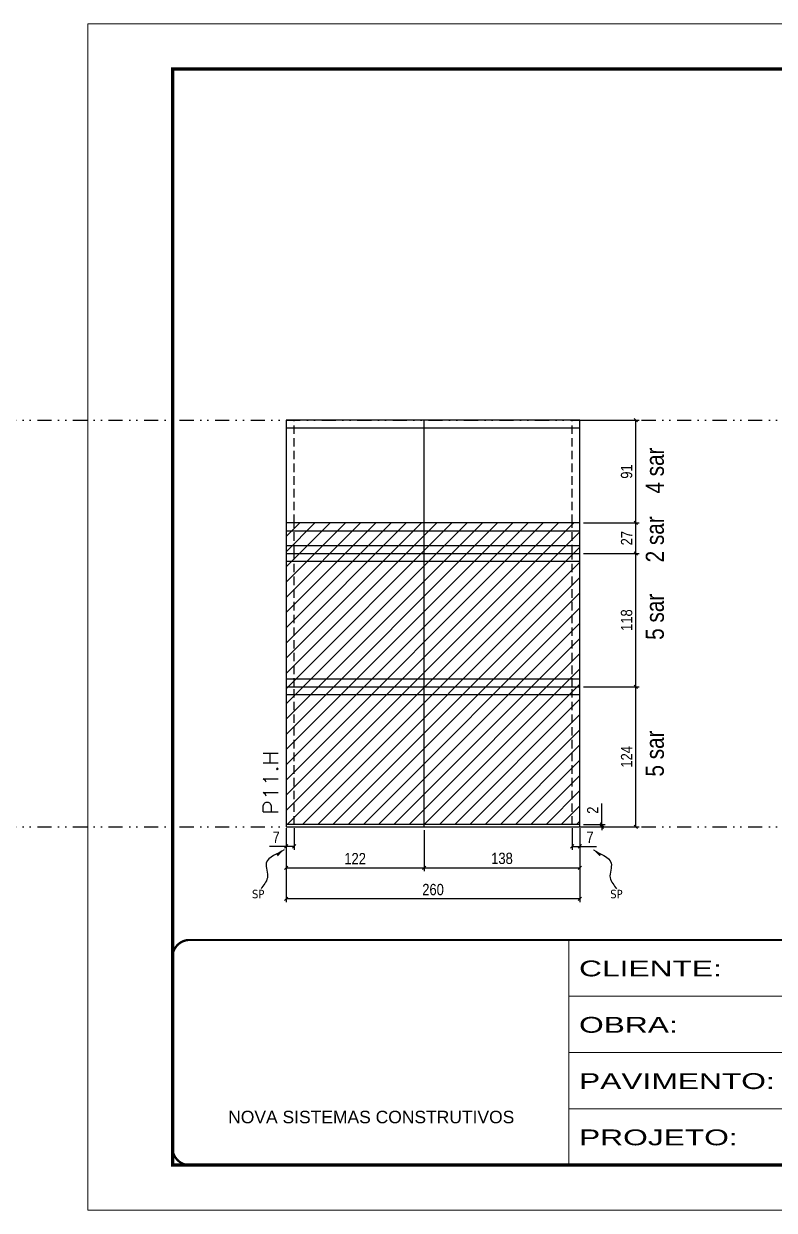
# Model space of a CAD drawing. Extents: x 13513 to 27878, y -21631 to 6985.
# Drawn here: x 17527 to 18191, y -8997 to -7947 of the extents above; entities that cross this region are included whole.
import ezdxf

# ---------------------------------------------------------------- set-up
doc = ezdxf.new("R2010")
doc.units = 0
for name, pattern in [('CONTINUO', [0]), ('DASHED', [0.75, 0.5, -0.25]), ('DIVIDE2', [0.625, 0.25, -0.125, 0, -0.125, 0, -0.125]), ('HIDDEN', [0.375, 0.25, -0.125])]:
    doc.linetypes.add(name, pattern=pattern)
for name, color, linetype in [('COTA', 241, 'Continuous'), ('NOMENCLATURA', 7, 'Continuous'), ('Nível', 160, 'Continuous'), ('Painéis', 200, 'Continuous'), ('SARR_2.2x7', 40, 'Continuous'), ('Sarrafo de Pressão', 42, 'HIDDEN'), ('texto', 7, 'Continuous')]:
    doc.layers.add(name, color=color, linetype=linetype)
for name, color, linetype, lineweight in [('Folhas', 255, 'Continuous', 9), ('Hachura', 251, 'Continuous', 9), ('SARRAFO DE PRESSAO', 251, 'DASHED', 9), ('Texto Seção', 7, 'Continuous', 15)]:
    doc.layers.add(name, color=color, linetype=linetype, lineweight=lineweight)
doc.styles.add('ARIAL', font='arial.ttf')
doc.styles.add('ARIAL_NARROW', font='ARIALN.TTF', dxfattribs={"height": 0.2})
doc.styles.add('COTA TECNICA', font='techl___.ttf', dxfattribs={"height": 10})
doc.styles.add('COTA TECNICA-50', font='techl___.ttf', dxfattribs={"height": 10})
doc.styles.add('REGUA-120', font='ROMANS.shx', dxfattribs={"height": 15})
doc.styles.get("Standard").update_dxf_attribs({"font": 'arial.ttf'})
doc.styles.add('Tecnologia', font='')
doc.styles.get('Tecnologia').set_extended_font_data('Forgotten Futurist')
doc.dimstyles.new('COTA PAINEL-50', dxfattribs={"dimtxt": 10, "dimasz": 3, "dimexe": 3, "dimexo": 3, "dimgap": 3, "dimtad": 1, "dimdec": 1, "dimzin": 12, "dimdsep": 46, "dimtxsty": 'COTA TECNICA-50', "dimblk1": 'OBLIQUE', "dimblk2": 'OBLIQUE', "dimsah": 1, "dimcen": 0.9, "dimclrd": 4, "dimclre": 4, "dimclrt": 240, "dimadec": 1, "dimazin": 3, "dimtfac": 1, "dimtdec": 1, "dimtmove": 0, "dimatfit": 3, "dimfxl": 1, "dimtolj": 1, "dimtzin": 12, "dimarcsym": 0})
doc.dimstyles.new('PAINEL', dxfattribs={"dimtxt": 10, "dimasz": 3, "dimexe": 3, "dimexo": 3, "dimgap": 3, "dimtad": 1, "dimdec": 1, "dimzin": 12, "dimdsep": 46, "dimtxsty": 'COTA TECNICA', "dimblk1": 'OBLIQUE', "dimblk2": 'OBLIQUE', "dimsah": 1, "dimcen": 0.9, "dimclrd": 4, "dimclre": 4, "dimclrt": 240, "dimadec": 1, "dimazin": 3, "dimtfac": 1, "dimtdec": 1, "dimtmove": 0, "dimatfit": 3, "dimfxl": 1, "dimtolj": 1, "dimtzin": 12, "dimarcsym": 0})
doc.dimstyles.get("Standard").update_dxf_attribs({"dimtxt": 0.18, "dimasz": 0.18, "dimexe": 0.18, "dimexo": 0.0625, "dimgap": 0.09, "dimtad": 0, "dimtih": 1, "dimtoh": 1, "dimdec": 4, "dimzin": 0, "dimdsep": 46, "dimtxsty": 'Standard', "dimcen": 0.09, "dimadec": 0, "dimazin": 0, "dimtfac": 1, "dimtdec": 4, "dimtofl": 0, "dimtmove": 0, "dimatfit": 3, "dimfxl": 1, "dimtolj": 1, "dimtzin": 0, "dimarcsym": 0})

# ---------------------------------------------------------------- blocks, each defined once
blk = doc.blocks.new('9999999999')
at = {"color": 30, "linetype": 'CONTINUO'}
for p, q in [((98564.6, 34230.2), (98564.6, 34429.4)), ((98564.6, 34379.6), (99584, 34379.6)), ((98564.6, 34329.8), (99488, 34329.8)), ((99584, 34329.8), (99488, 34329.8)), ((99488, 34329.8), (99488, 34230.2)), ((98564.6, 34280), (99488, 34280))]:
    blk.add_line(p, q, dxfattribs=at)
at = {"color": 30, "linetype": 'CONTINUO', "const_width": 2}
blk.add_lwpolyline([(99584, 34230.2), (99584, 34414.4, 0.414214), (99569, 34429.4), (98229, 34429.4, 0.414214), (98214, 34414.4), (98214, 34245.2, 0.414214), (98229, 34230.2), (99584, 34230.2)], format="xyb", dxfattribs=at)
at = {"layer": 'Folhas'}
blk.add_lwpolyline([(98139, 34190.2), (99624, 34190.2), (99624, 35240.2), (98139, 35240.2)], close=True, dxfattribs=at)
at = {"layer": 'Folhas', "color": 30, "const_width": 3}
blk.add_lwpolyline([(98214, 34230.2), (99584, 34230.2), (99584, 35200.2), (98214, 35200.2)], close=True, dxfattribs=at)
at = {"color": 7, "linetype": 'Continuous', "ltscale": 5, "style": 'ARIAL'}
for s, height, p in [('SKR', 15.48, (98837.7, 34393.1)), ('LEAF LOEFGREN', 15.483, (98837.7, 34343.3)), ('2° SUBSOLO INFERIOR', 15.483, (98837.7, 34293.5)), ('NOVA SISTEMAS CONSTRUTIVOS', 11.059, (98263.2, 34267.2)), ('PILARES', 15.48, (98837.7, 34243.7))]:
    blk.add_text(s, height=height, dxfattribs=at).set_placement(p)
at = {"layer": 'Folhas', "color": 7, "style": 'Tecnologia', "width": 1.5}
for s, p in [('CLIENTE:', (98573.7, 34397.2)), ('OBRA:', (98573.7, 34347.3)), ('PAVIMENTO:', (98573.7, 34297.5)), ('PROJETO:', (98573.7, 34247.7))]:
    blk.add_text(s, height=14, dxfattribs=at).set_placement(p)
blk = doc.blocks.new('_Oblique')
at = {"color": 0, "linetype": 'ByBlock', "lineweight": -2}
blk.add_line((-0.5, -0.5), (0.5, 0.5), dxfattribs=at)
blk = doc.blocks.new('*D2319')
at = {"layer": 'COTA', "color": 4, "lineweight": -2, "transparency": 16777216}
for p, q in [((17759, -8658.5), (17759, -8724.1)), ((18019, -8658.5), (18019, -8724.1)), ((18019, -8721.1), (17759, -8721.1))]:
    blk.add_line(p, q, dxfattribs=at)
at = {"layer": 'Defpoints', "color": 0, "transparency": 16777216}
for p in [(17759, -8655.5), (18019, -8655.5), (17759, -8721.1)]:
    blk.add_point(p, dxfattribs=at)
at = {"layer": 'COTA', "color": 4, "lineweight": -2, "transparency": 16777216, "xscale": 3, "yscale": 3, "zscale": 3, "rotation": 180}
blk.add_blockref('_Oblique', (17759, -8721.1), dxfattribs=at)
at = {"layer": 'COTA', "color": 4, "lineweight": -2, "transparency": 16777216, "xscale": 3, "yscale": 3, "zscale": 3}
blk.add_blockref('_Oblique', (18019, -8721.1), dxfattribs=at)
at = {"layer": 'COTA', "color": 240, "transparency": 16777216, "insert": (17889, -8713), "char_height": 10, "attachment_point": 5, "style": 'COTA TECNICA'}
blk.add_mtext('\\A1;260', dxfattribs=at)
blk = doc.blocks.new('*D2320')
at = {"layer": 'COTA', "color": 4, "lineweight": -2, "transparency": 16777216}
for p, q in [((18012, -8658.5), (18012, -8677.7)), ((18019, -8660.5), (18019, -8677.7)), ((18012, -8674.7), (18019, -8674.7)), ((18019, -8674.7), (18033.7, -8674.7))]:
    blk.add_line(p, q, dxfattribs=at)
at = {"layer": 'Defpoints', "color": 0, "transparency": 16777216}
for p in [(18012, -8655.5), (18019, -8657.5), (18019, -8674.7)]:
    blk.add_point(p, dxfattribs=at)
at = {"layer": 'COTA', "color": 4, "lineweight": -2, "transparency": 16777216, "xscale": 3, "yscale": 3, "zscale": 3, "rotation": 180}
blk.add_blockref('_Oblique', (18012, -8674.7), dxfattribs=at)
at = {"layer": 'COTA', "color": 4, "lineweight": -2, "transparency": 16777216, "xscale": 3, "yscale": 3, "zscale": 3}
blk.add_blockref('_Oblique', (18019, -8674.7), dxfattribs=at)
at = {"layer": 'COTA', "color": 240, "transparency": 16777216, "insert": (18027.9, -8666.6), "char_height": 10, "attachment_point": 5, "style": 'COTA TECNICA-50'}
blk.add_mtext('\\A1;7', dxfattribs=at)
blk = doc.blocks.new('*D2321')
at = {"layer": 'COTA', "color": 4, "lineweight": -2, "transparency": 16777216}
for p, q in [((17759, -8660.5), (17759, -8677.7)), ((17766, -8658.5), (17766, -8677.7)), ((17759, -8674.7), (17744.3, -8674.7)), ((17766, -8674.7), (17759, -8674.7))]:
    blk.add_line(p, q, dxfattribs=at)
at = {"layer": 'Defpoints', "color": 0, "transparency": 16777216}
for p in [(17759, -8657.5), (17766, -8655.5), (17759, -8674.7)]:
    blk.add_point(p, dxfattribs=at)
at = {"layer": 'COTA', "color": 4, "lineweight": -2, "transparency": 16777216, "xscale": 3, "yscale": 3, "zscale": 3, "rotation": 180}
blk.add_blockref('_Oblique', (17759, -8674.7), dxfattribs=at)
at = {"layer": 'COTA', "color": 4, "lineweight": -2, "transparency": 16777216, "xscale": 3, "yscale": 3, "zscale": 3}
blk.add_blockref('_Oblique', (17766, -8674.7), dxfattribs=at)
at = {"layer": 'COTA', "color": 240, "transparency": 16777216, "insert": (17750.1, -8666.6), "char_height": 10, "attachment_point": 5, "style": 'COTA TECNICA-50'}
blk.add_mtext('\\A1;7', dxfattribs=at)
blk = doc.blocks.new('*D2322')
at = {"layer": 'COTA', "color": 4, "lineweight": -2, "transparency": 16777216}
for p, q in [((18038.3, -8655.5), (18038.3, -8636.7)), ((18022, -8655.5), (18041.3, -8655.5)), ((18022, -8657.5), (18041.3, -8657.5)), ((18038.3, -8657.5), (18038.3, -8655.5)), ((18038.3, -8657.5), (18038.3, -8660.5))]:
    blk.add_line(p, q, dxfattribs=at)
at = {"layer": 'Defpoints', "color": 0, "transparency": 16777216}
for p in [(18019, -8655.5), (18019, -8657.5), (18038.3, -8657.5)]:
    blk.add_point(p, dxfattribs=at)
at = {"layer": 'COTA', "color": 4, "lineweight": -2, "transparency": 16777216, "xscale": 3, "yscale": 3, "zscale": 3}
for p, rotation in [((18038.3, -8655.5), 270), ((18038.3, -8657.5), 90)]:
    blk.add_blockref('_Oblique', p, dxfattribs=dict(at, rotation=rotation))
at = {"layer": 'COTA', "color": 240, "transparency": 16777216, "insert": (18030.3, -8642.7), "char_height": 10, "attachment_point": 5, "rotation": 90, "style": 'COTA TECNICA-50'}
blk.add_mtext('\\A1;2', dxfattribs=at)
blk = doc.blocks.new('*D2323')
at = {"layer": 'COTA', "color": 4, "lineweight": -2, "transparency": 16777216}
for p, q in [((18022, -8415.5), (18071.4, -8415.5)), ((18068.4, -8533.5), (18068.4, -8415.5)), ((18022, -8533.5), (18071.4, -8533.5))]:
    blk.add_line(p, q, dxfattribs=at)
at = {"layer": 'Defpoints', "color": 0, "transparency": 16777216}
for p in [(18019, -8415.5), (18068.4, -8415.5), (18019, -8533.5)]:
    blk.add_point(p, dxfattribs=at)
at = {"layer": 'COTA', "color": 4, "lineweight": -2, "transparency": 16777216, "xscale": 3, "yscale": 3, "zscale": 3}
for p, rotation in [((18068.4, -8415.5), 90), ((18068.4, -8533.5), 270)]:
    blk.add_blockref('_Oblique', p, dxfattribs=dict(at, rotation=rotation))
at = {"layer": 'COTA', "color": 240, "transparency": 16777216, "insert": (18060.3, -8474.5), "char_height": 10, "attachment_point": 5, "rotation": 90, "style": 'COTA TECNICA-50'}
blk.add_mtext('\\A1;118', dxfattribs=at)
blk = doc.blocks.new('*D2324')
at = {"layer": 'COTA', "color": 4, "lineweight": -2, "transparency": 16777216}
for p, q in [((18022, -8388.5), (18071.4, -8388.5)), ((18068.4, -8415.5), (18068.4, -8388.5)), ((18022, -8415.5), (18071.4, -8415.5))]:
    blk.add_line(p, q, dxfattribs=at)
at = {"layer": 'Defpoints', "color": 0, "transparency": 16777216}
for p in [(18019, -8388.5), (18068.4, -8388.5), (18019, -8415.5)]:
    blk.add_point(p, dxfattribs=at)
at = {"layer": 'COTA', "color": 4, "lineweight": -2, "transparency": 16777216, "xscale": 3, "yscale": 3, "zscale": 3}
for p, rotation in [((18068.4, -8388.5), 90), ((18068.4, -8415.5), 270)]:
    blk.add_blockref('_Oblique', p, dxfattribs=dict(at, rotation=rotation))
at = {"layer": 'COTA', "color": 240, "transparency": 16777216, "insert": (18060.3, -8402), "char_height": 10, "attachment_point": 5, "rotation": 90, "style": 'COTA TECNICA-50'}
blk.add_mtext('\\A1;27', dxfattribs=at)
blk = doc.blocks.new('*D2299')
at = {"layer": 'COTA', "color": 4, "linetype": 'ByBlock', "lineweight": -2, "transparency": 16777216}
for p, q in [((18022, -8533.5), (18071.4, -8533.5)), ((18068.4, -8657.5), (18068.4, -8533.5)), ((18022, -8657.5), (18071.4, -8657.5))]:
    blk.add_line(p, q, dxfattribs=at)
at = {"layer": 'Defpoints', "color": 0, "linetype": 'ByBlock', "transparency": 16777216}
for p in [(18019, -8533.5), (18068.4, -8533.5), (18019, -8657.5)]:
    blk.add_point(p, dxfattribs=at)
at = {"layer": 'COTA', "color": 4, "linetype": 'ByBlock', "lineweight": -2, "transparency": 16777216, "xscale": 3, "yscale": 3, "zscale": 3}
for p, rotation in [((18068.4, -8533.5), 90), ((18068.4, -8657.5), 270)]:
    blk.add_blockref('_Oblique', p, dxfattribs=dict(at, rotation=rotation))
at = {"layer": 'COTA', "color": 240, "linetype": 'ByBlock', "transparency": 16777216, "insert": (18060.3, -8595.5), "char_height": 10, "attachment_point": 5, "rotation": 90, "style": 'COTA TECNICA'}
blk.add_mtext('\\A1;124', dxfattribs=at)
blk = doc.blocks.new('*D2300')
at = {"layer": 'COTA', "color": 4, "linetype": 'ByBlock', "lineweight": -2, "transparency": 16777216}
for p, q in [((18022, -8533.5), (18071.4, -8533.5)), ((18068.4, -8657.5), (18068.4, -8533.5)), ((18022, -8657.5), (18071.4, -8657.5))]:
    blk.add_line(p, q, dxfattribs=at)
at = {"layer": 'Defpoints', "color": 0, "linetype": 'ByBlock', "transparency": 16777216}
for p in [(18019, -8533.5), (18068.4, -8533.5), (18019, -8657.5)]:
    blk.add_point(p, dxfattribs=at)
at = {"layer": 'COTA', "color": 4, "linetype": 'ByBlock', "lineweight": -2, "transparency": 16777216, "xscale": 3, "yscale": 3, "zscale": 3}
for p, rotation in [((18068.4, -8533.5), 90), ((18068.4, -8657.5), 270)]:
    blk.add_blockref('_Oblique', p, dxfattribs=dict(at, rotation=rotation))
at = {"layer": 'COTA', "color": 240, "linetype": 'ByBlock', "transparency": 16777216, "insert": (18060.3, -8595.5), "char_height": 10, "attachment_point": 5, "rotation": 90, "style": 'COTA TECNICA'}
blk.add_mtext('\\A1;124', dxfattribs=at)
blk = doc.blocks.new('*D2301')
at = {"layer": 'COTA', "color": 4, "lineweight": -2, "transparency": 16777216}
for p, q in [((17881, -8660.5), (17881, -8696.6)), ((18019, -8660.5), (18019, -8696.6)), ((17881, -8693.6), (18019, -8693.6))]:
    blk.add_line(p, q, dxfattribs=at)
at = {"layer": 'Defpoints', "color": 0, "transparency": 16777216}
for p in [(17881, -8657.5), (18019, -8657.5), (18019, -8693.6)]:
    blk.add_point(p, dxfattribs=at)
at = {"layer": 'COTA', "color": 4, "lineweight": -2, "transparency": 16777216, "xscale": 3, "yscale": 3, "zscale": 3, "rotation": 180}
blk.add_blockref('_Oblique', (17881, -8693.6), dxfattribs=at)
at = {"layer": 'COTA', "color": 4, "lineweight": -2, "transparency": 16777216, "xscale": 3, "yscale": 3, "zscale": 3}
blk.add_blockref('_Oblique', (18019, -8693.6), dxfattribs=at)
at = {"layer": 'COTA', "color": 240, "transparency": 16777216, "insert": (17950, -8685.4), "char_height": 10, "attachment_point": 5, "style": 'COTA TECNICA'}
blk.add_mtext('\\A1;138', dxfattribs=at)
blk = doc.blocks.new('*D2302')
at = {"layer": 'COTA', "color": 4, "lineweight": -2, "transparency": 16777216}
for p, q in [((17759, -8660.5), (17759, -8696.6)), ((17881, -8660.5), (17881, -8696.6)), ((17759, -8693.6), (17881, -8693.6))]:
    blk.add_line(p, q, dxfattribs=at)
at = {"layer": 'Defpoints', "color": 0, "transparency": 16777216}
for p in [(17759, -8657.5), (17881, -8657.5), (17881, -8693.6)]:
    blk.add_point(p, dxfattribs=at)
at = {"layer": 'COTA', "color": 4, "lineweight": -2, "transparency": 16777216, "xscale": 3, "yscale": 3, "zscale": 3, "rotation": 180}
blk.add_blockref('_Oblique', (17759, -8693.6), dxfattribs=at)
at = {"layer": 'COTA', "color": 4, "lineweight": -2, "transparency": 16777216, "xscale": 3, "yscale": 3, "zscale": 3}
blk.add_blockref('_Oblique', (17881, -8693.6), dxfattribs=at)
at = {"layer": 'COTA', "color": 240, "transparency": 16777216, "insert": (17820, -8685.6), "char_height": 10, "attachment_point": 5, "style": 'COTA TECNICA'}
blk.add_mtext('\\A1;122', dxfattribs=at)
blk = doc.blocks.new('*D2331')
at = {"layer": 'COTA', "color": 4, "lineweight": -2, "transparency": 16777216}
for p, q in [((18022, -8297.5), (18071.4, -8297.5)), ((18068.4, -8388.5), (18068.4, -8297.5)), ((18022, -8388.5), (18071.4, -8388.5))]:
    blk.add_line(p, q, dxfattribs=at)
at = {"layer": 'Defpoints', "color": 0, "transparency": 16777216}
for p in [(18019, -8297.5), (18068.4, -8297.5), (18019, -8388.5)]:
    blk.add_point(p, dxfattribs=at)
at = {"layer": 'COTA', "color": 4, "lineweight": -2, "transparency": 16777216, "xscale": 3, "yscale": 3, "zscale": 3}
for p, rotation in [((18068.4, -8297.5), 90), ((18068.4, -8388.5), 270)]:
    blk.add_blockref('_Oblique', p, dxfattribs=dict(at, rotation=rotation))
at = {"layer": 'COTA', "color": 240, "transparency": 16777216, "insert": (18060.3, -8343), "char_height": 10, "attachment_point": 5, "rotation": 90, "style": 'COTA TECNICA'}
blk.add_mtext('\\A1;91', dxfattribs=at)

msp = doc.modelspace()

# ---------------------------------------------------------------- hatches: boundary and pattern name
at = {"layer": 'Hachura', "linetype": 'ByBlock'}
h = msp.add_hatch(dxfattribs=at)
h.set_pattern_fill('ANSI31', color=256, scale=3)
h.paths.add_polyline_path([(17759.01, -8388.47), (17759.01, -8415.47), (17881.01, -8415.47), (17881.01, -8388.47)])
h.paths.add_polyline_path([(17881.01, -8415.47), (17759.01, -8415.47), (17759.01, -8533.47), (17881.01, -8533.47)])
h.paths.add_polyline_path([(17881.01, -8533.47), (17759.01, -8533.47), (17759.01, -8655.47), (17881.01, -8655.47)])
h.paths.add_polyline_path([(17881.01, -8655.47), (18019.01, -8655.47), (18019.01, -8533.47), (17881.01, -8533.47)])
h.paths.add_polyline_path([(17881.01, -8533.47), (18019.01, -8533.47), (18019.01, -8415.47), (17881.01, -8415.47)])
h.paths.add_polyline_path([(17881.01, -8388.47), (17881.01, -8415.47), (18019.01, -8415.47), (18019.01, -8388.47)])

# ---------------------------------------------------------------- linework, layer by layer
at = {"layer": 'Nível', "color": 4, "linetype": 'DIVIDE2', "ltscale": 50}
for p, q in [((13513.27, -8297.47), (21417.65, -8297.47)), ((13513.27, -8657.47), (21517.65, -8657.47))]:
    msp.add_line(p, q, dxfattribs=at)
at = {"layer": 'Painéis'}
for p, q in [((17759.01, -8297.47), (17759.01, -8655.47)), ((18019.01, -8297.47), (17759.01, -8297.47)), ((17881.01, -8657.47), (17881.01, -8297.47)), ((18019.01, -8655.47), (18019.01, -8297.47)), ((18019.01, -8388.47), (17759.01, -8388.47)), ((17759.01, -8415.47), (18019.01, -8415.47)), ((17759.01, -8533.47), (18019.01, -8533.47))]:
    msp.add_line(p, q, dxfattribs=at)
msp.add_lwpolyline([(18019.01, -8655.47), (17759.01, -8655.47), (17759.01, -8657.47), (18019.01, -8657.47)], close=True, dxfattribs=at)
at = {"layer": 'SARR_2.2x7'}
for p, q in [((17759.01, -8304.47), (18019.01, -8304.47)), ((17759.01, -8395.47), (18019.01, -8395.47)), ((17759.01, -8408.47), (18019.01, -8408.47)), ((17759.01, -8422.47), (18019.01, -8422.47)), ((17759.01, -8526.47), (18019.01, -8526.47)), ((17759.01, -8540.47), (18019.01, -8540.47))]:
    msp.add_line(p, q, dxfattribs=at)
at = {"layer": 'Sarrafo de Pressão', "ltscale": 30}
for p, q in [((17766.01, -8388.47), (17766.01, -8297.47)), ((18012.01, -8388.47), (18012.01, -8297.47)), ((17766.01, -8415.47), (17766.01, -8388.47)), ((18012.01, -8415.47), (18012.01, -8388.47)), ((17766.01, -8533.47), (17766.01, -8415.47)), ((18012.01, -8533.47), (18012.01, -8415.47)), ((17766.01, -8655.47), (17766.01, -8533.47)), ((18012.01, -8655.47), (18012.01, -8533.47))]:
    msp.add_line(p, q, dxfattribs=at)

# ---------------------------------------------------------------- block references
at = {"layer": 'SARRAFO DE PRESSAO', "color": 6, "linetype": 'ByBlock'}
msp.add_blockref('9999999999', (-80555.51, -43186.95), dxfattribs=at)

# ---------------------------------------------------------------- texts
at = {"layer": 'NOMENCLATURA', "style": 'ARIAL_NARROW'}
for s, p in [('4 sar', (18093.25, -8362.54)), ('2 sar', (18093.25, -8423.41)), ('5 sar', (18093.25, -8491.95)), ('5 sar', (18093.25, -8612.95))]:
    msp.add_text(s, height=16, rotation=90, dxfattribs=at).set_placement(p)
at = {"layer": 'texto', "color": 0, "char_height": 7.5, "attachment_point": 5}
for insert in [(17734.23, -8716.96), (18051.26, -8716.96)]:
    msp.add_mtext('{\\fTahoma|b0|i0|c0|p34;\\C4;SP}', dxfattribs=dict(at, insert=insert))
at = {"layer": 'Texto Seção', "style": 'REGUA-120', "width": 1.1}
msp.add_text('P11.H', height=13, rotation=90, dxfattribs=at).set_placement((17751.76, -8646.7))

# ---------------------------------------------------------------- dimensions: what is measured, and where the dimension line sits
at = {"layer": 'COTA'}
for base, p1, p2, angle, dimstyle, picture, middle in [((18068.38, -8297.47), (18019.01, -8388.47), (18019.01, -8297.47), 90, 'PAINEL', '*D2331', (18060.29, -8342.97)), ((18068.38, -8388.47), (18019.01, -8415.47), (18019.01, -8388.47), 90, 'COTA PAINEL-50', '*D2324', (18060.3, -8401.97)), ((18068.38, -8415.47), (18019.01, -8533.47), (18019.01, -8415.47), 90, 'COTA PAINEL-50', '*D2323', (18060.28, -8474.47)), ((17759.01, -8674.71), (17766.01, -8655.47), (17759.01, -8657.47), 180, 'COTA PAINEL-50', '*D2321', (17750.15, -8666.63))]:
    dim = msp.add_linear_dim(base=base, p1=p1, p2=p2, angle=angle, dimstyle=dimstyle, dxfattribs=at)
    dim.commit()
    dim.dimension.update_dxf_attribs({"geometry": picture, "text_midpoint": middle})
at = {"layer": 'COTA', "linetype": 'ByBlock'}
for picture in ['*D2299', '*D2300']:
    dim = msp.add_aligned_dim(p1=(18019.01, -8657.47), p2=(18019.01, -8533.47), distance=-49.37, dimstyle='PAINEL', dxfattribs=at)
    dim.commit()
    dim.dimension.update_dxf_attribs({"geometry": picture, "text_midpoint": (18060.3, -8595.47)})
at = {"layer": 'COTA'}
dim = msp.add_linear_dim(base=(18038.27, -8657.47), p1=(18019.01, -8655.47), p2=(18019.01, -8657.47), angle=90, dimstyle='COTA PAINEL-50', dxfattribs=at)
dim.commit()
dim.dimension.update_dxf_attribs({"geometry": '*D2322', "text_midpoint": (18038.27, -8642.72), "dimtype": 160})
dim = msp.add_linear_dim(base=(17759.01, -8721.08), p1=(18019.01, -8655.47), p2=(17759.01, -8655.47), angle=180, dimstyle='PAINEL', override={"dimarcsym": 2}, dxfattribs=at)
dim.commit()
dim.dimension.update_dxf_attribs({"geometry": '*D2319', "text_midpoint": (17889.01, -8712.98)})
for base, p1, p2, dimstyle, picture, middle in [((17881.01, -8693.65), (17759.01, -8657.47), (17881.01, -8657.47), 'PAINEL', '*D2302', (17820.01, -8685.59)), ((18019.01, -8674.71), (18012.01, -8655.47), (18019.01, -8657.47), 'COTA PAINEL-50', '*D2320', (18027.88, -8666.63))]:
    dim = msp.add_linear_dim(base=base, p1=p1, p2=p2, dimstyle=dimstyle, dxfattribs=at)
    dim.commit()
    dim.dimension.update_dxf_attribs({"geometry": picture, "text_midpoint": middle})
dim = msp.add_linear_dim(base=(18019.01, -8693.65), p1=(17881.01, -8657.47), p2=(18019.01, -8657.47), dimstyle='PAINEL', override={"dimtmove": 1}, dxfattribs=at)
dim.commit()
dim.dimension.update_dxf_attribs({"geometry": '*D2301', "text_midpoint": (17950.01, -8685.4)})

# ---------------------------------------------------------------- leaders
at = {"layer": 'COTA', "path_type": 1}
for points in [[(17757.18, -8677.65), (17741.4, -8689.48), (17742.32, -8702.49), (17736.77, -8712.27)], [(18030.84, -8677.65), (18046.62, -8689.48), (18045.7, -8702.49), (18051.25, -8712.27)]]:
    msp.add_leader(points, dimstyle='Standard', override={"dimasz": 8}, dxfattribs=at)

doc.saveas('drawing.dxf')
